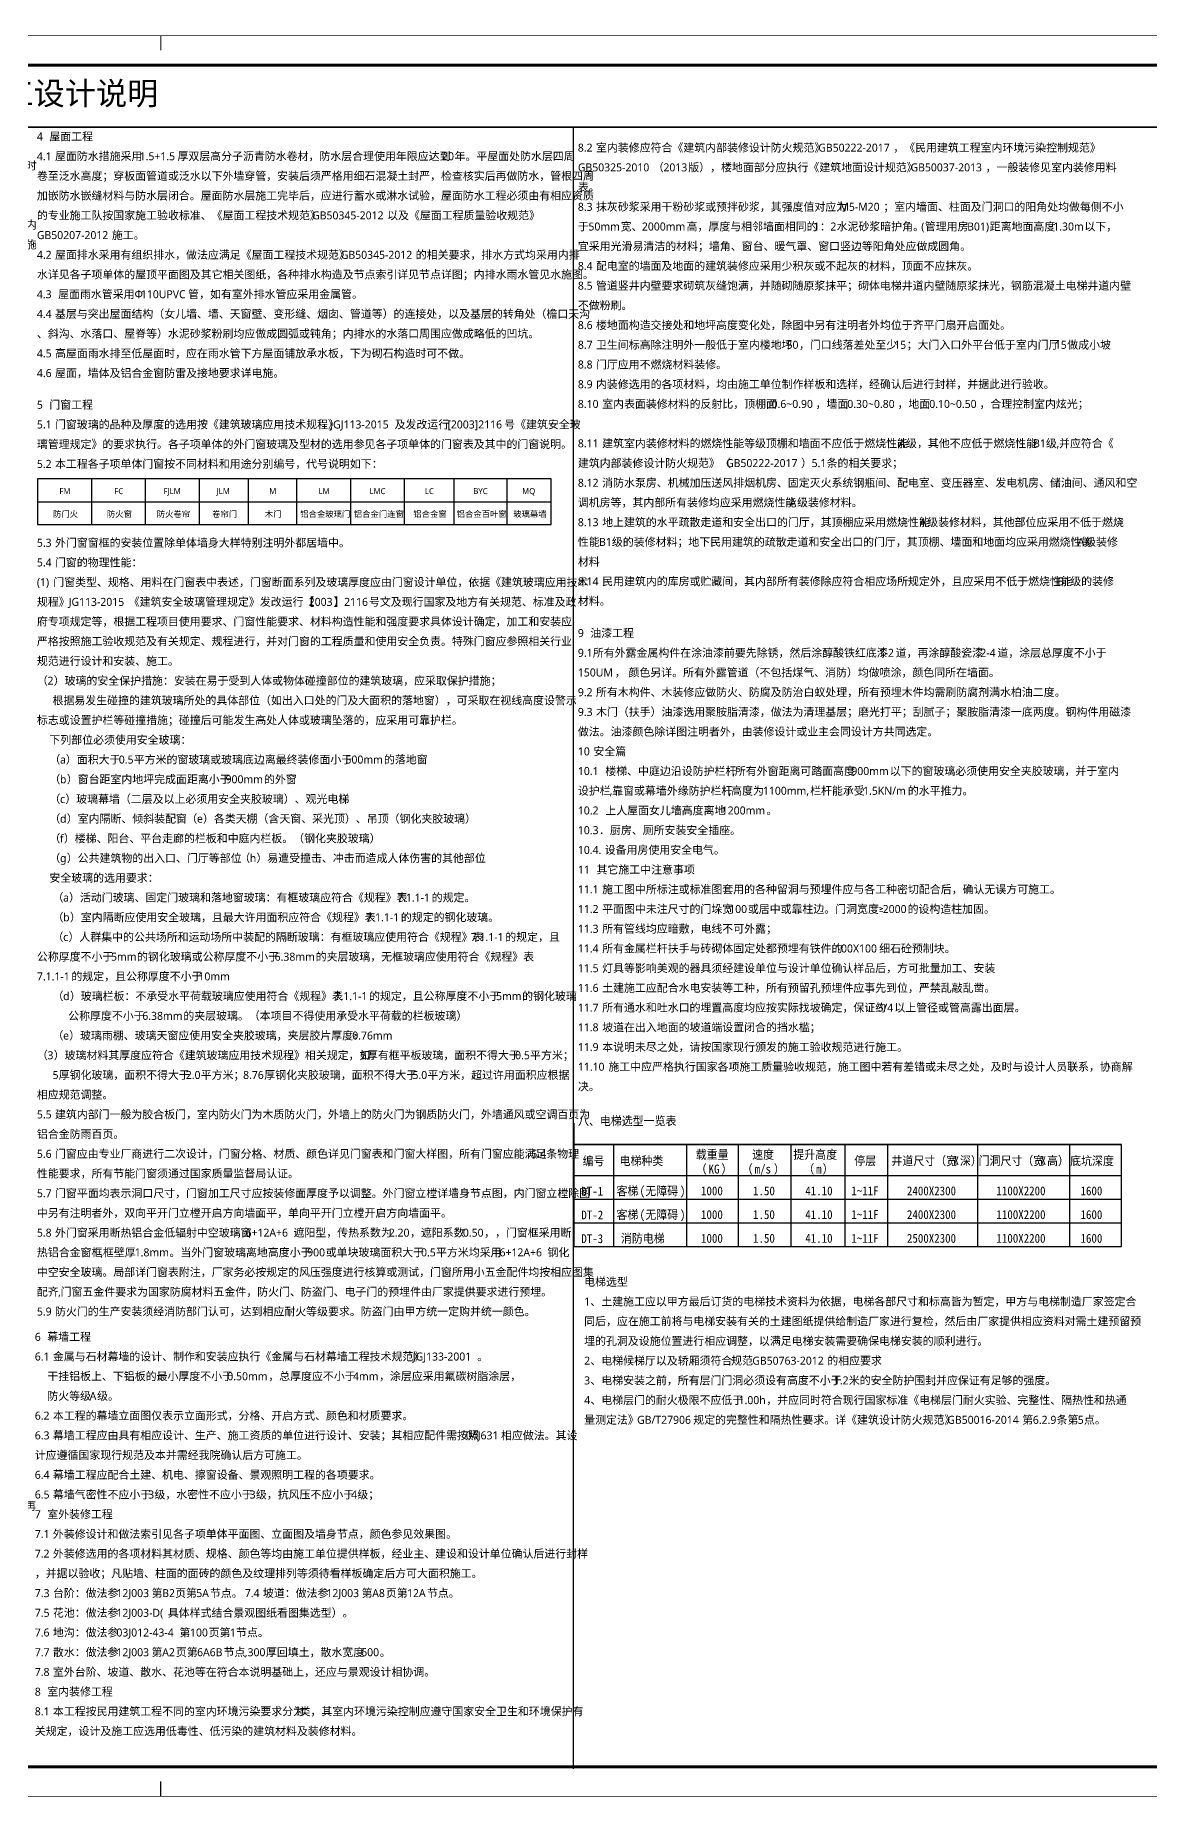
# Model space of a CAD drawing. Extents: x 1738711 to 2346805, y 1189731 to 2516152.
# Drawn here: x 2040032 to 2077614, y 2374307 to 2433732 of the extents above; entities that cross this region are included whole.
import ezdxf
from ezdxf.enums import TextEntityAlignment as Align

# ---------------------------------------------------------------- set-up
doc = ezdxf.new("R2010")
doc.units = 0
doc.header["$LTSCALE"] = 1000
doc.header["$MEASUREMENT"] = 0
for name, color, linetype in [('PUB_TAB', 7, 'Continuous'), ('PUB_TEXT', 7, 'Continuous'), ('TEXT', 7, 'Continuous'), ('TK', 4, 'Continuous')]:
    doc.layers.add(name, color=color, linetype=linetype)
doc.styles.add('HT', font='msyh_0.ttf')
doc.styles.add('宋体', font='SIMSUN.TTF', dxfattribs={"width": 0.75})
doc.styles.add('黑体', font='simhei_0.ttf', dxfattribs={"width": 0.9})

# ---------------------------------------------------------------- blocks, each defined once
blk = doc.blocks.new('hjashrtahreahe')
blk.add_line((42800, 0), (42800, 500))
at = {"const_width": 25}
for points in [[(42800, 59400), (42800, 58900)], [(42800, 500), (42800, 0)]]:
    blk.add_lwpolyline(points, dxfattribs=at)
at = {"layer": 'TK', "color": 7, "const_width": 25}
blk.add_lwpolyline([(0, 59400), (84100, 59400), (84100, 0), (0, 0)], close=True, dxfattribs=at)
at = {"layer": 'TK', "color": 3, "const_width": 100}
blk.add_lwpolyline([(2500, 1000), (2500, 58400), (83100, 58400), (83100, 1000)], close=True, dxfattribs=at)
at = {"layer": 'TK', "style": '宋体', "width": 0.75}
for tag, height, p in [('项目负责人', 350, (6003, 57089)), ('专业负责人', 350, (6003, 56224)), ('设计人', 350, (6003, 55419)), ('版号1', 250, (77304, 22193)), ('时间1', 250, (82405, 22193)), ('版号2', 250, (77304, 21593)), ('时间2', 250, (82405, 21593)), ('版号3', 250, (77304, 20993)), ('时间3', 250, (82405, 20993)), ('建筑会签', 0.0001, (78978, 2403)), ('电气会签', 0.0001, (82128, 2403)), ('结构会签', 0.0001, (78978, 1803)), ('暖通会签', 0.0001, (82128, 1803)), ('给排水会签', 0.0001, (78978, 1250)), ('智能化会签', 0.0001, (82128, 1250))]:
    blk.add_attdef(tag, text='', height=height, dxfattribs=at).set_placement(p, align=Align.CENTER)
for tag, p in [('合作设计单位', (80816, 48986)), ('版号说明1', (79854, 22318)), ('版号说明2', (79854, 21718)), ('版号说明3', (79854, 21118)), ('浙江绿储科技有限公司', (80545, 16036)), ('百兆瓦级集中式熔盐储能关键', (80545, 14953)), ('设备研发及制造基地项目', (80545, 14603)), ('1#研发楼', (80545, 13636)), ('图名', (80545, 12436)), ('工程编号', (78978, 11461)), ('子项编号', (82128, 11461)), ('建筑', (78978, 10711)), ('图号', (82128, 10711)), ('施工图', (78978, 9961)), ('2023.03', (82128, 9961)), ('审定', (79353, 8461)), ('审核', (79353, 7711)), ('工程负责', (79353, 6961)), ('专业负责', (79353, 6211)), ('设计', (79353, 5461)), ('制图', (79353, 4711)), ('校对', (79353, 3961))]:
    blk.add_attdef(tag, text='', height=250, dxfattribs=at).set_placement(p, align=Align.MIDDLE_CENTER)

msp = doc.modelspace()

# ---------------------------------------------------------------- linework, layer by layer
at = {"linetype": 'ByBlock'}
for p, q in [((2058198.8, 2397032.1), (2058198.8, 2394382.3)), ((2076650.2, 2396315.5), (2076650.2, 2392865.7)), ((2076650.2, 2396315.5), (2076650.2, 2392865.7))]:
    msp.add_line(p, q, dxfattribs=at)
for p, q in [((2058198.8, 2396315.5), (2076650.2, 2396315.5)), ((2058198.8, 2395265.7), (2076650.2, 2395265.7)), ((2058198.8, 2394465.7), (2076650.2, 2394465.7)), ((2058198.8, 2393665.7), (2076650.2, 2393665.7)), ((2058198.8, 2392865.7), (2076650.2, 2392865.7))]:
    msp.add_line(p, q)
at = {"layer": 'PUB_TAB', "const_width": 50}
for points in [[(2078066.1, 2430628.2), (2010541.2, 2430628.7)], [(2058178.1, 2430628.3), (2058177.5, 2375240)]]:
    msp.add_lwpolyline(points, dxfattribs=at)
at = {"layer": 'PUB_TEXT'}
msp.add_lwpolyline([(2040113.3, 2417221.3), (2057426.2, 2417221.3), (2057426.2, 2418769.6), (2040113.3, 2418769.6)], close=True, dxfattribs=at)
for points in [[(2041928.4, 2418769.6), (2041928.4, 2417221.3)], [(2043743.6, 2418769.6), (2043743.6, 2417221.3)], [(2045558.7, 2418769.6), (2045558.7, 2417221.3)], [(2047207, 2418769.6), (2047207, 2417221.3)], [(2048845.8, 2418769.6), (2048845.8, 2417221.3)], [(2050660.9, 2418769.6), (2050660.9, 2417221.3)], [(2052476, 2418769.6), (2052476, 2417221.3)], [(2054142.5, 2418769.6), (2054142.5, 2417221.3)], [(2055929.8, 2418769.6), (2055929.8, 2417221.3)], [(2040113.3, 2417995.5), (2057426.2, 2417995.5)]]:
    msp.add_lwpolyline(points, dxfattribs=at)
at = {"layer": 'PUB_TEXT', "const_width": 42}
msp.add_lwpolyline([(2058198.8, 2396315.5), (2076650.4, 2396315.5), (2076650.4, 2392865.7), (2058198.8, 2392865.7)], close=True, dxfattribs=at)
at = {"layer": 'TEXT'}
for p, q in [((2059534.8, 2396315.5), (2059534.8, 2392865.7)), ((2061998.2, 2396315.5), (2061998.2, 2392865.7)), ((2063740.3, 2396315.5), (2063740.3, 2392865.7)), ((2065505.4, 2396315.5), (2065505.4, 2392865.7)), ((2067334.3, 2396315.5), (2067334.3, 2392865.7)), ((2068766.2, 2396315.5), (2068766.2, 2392865.7)), ((2071809.4, 2396315.5), (2071809.4, 2392865.7)), ((2074912.6, 2396315.5), (2074912.6, 2392865.7))]:
    msp.add_line(p, q, dxfattribs=at)

# ---------------------------------------------------------------- block references
msp.add_blockref('hjashrtahreahe', (2001466.1, 2374319.5))

# ---------------------------------------------------------------- texts
at = {"layer": 'PUB_TEXT', "style": 'HT'}
for s, height, p in [('建筑施工设计说明', 771.41, (2035766.9, 2431384.4)), ('屋面工程', 270, (2040508.2, 2430179.9)), ('4', 270, (2040087.6, 2430179.9)), ('8.2', 270, (2058329.8, 2429803.8)), ('室内装修应符合《建筑内部装修设计防火规范》', 269.995, (2058940, 2429803.8)), ('GB50222-2017', 269.995, (2066436.5, 2429803.8)), ('，《民用建筑工程室内环境污染控制规范》', 269.995, (2068964.4, 2429803.8)), ('根据总平面图中坐标及标高进行试放线，无误后方可组织施工。施工单位在放线时应复核各项尺寸，如有出入时', 269.995, (2022033.8, 2429197.2)), ('4.1', 270, (2040087.6, 2429514.9)), ('屋面防水措施采用', 270, (2040697.8, 2429514.9)), ('1.5+1.5', 270, (2043553.6, 2429514.9)), ('厚双层高分子沥青防水卷材，防水层合理使用年限应达到', 269.995, (2044827.6, 2429514.9)), ('20', 270, (2053751.9, 2429514.9)), ('年。平屋面处防水层四周', 269.995, (2054170.6, 2429514.9)), ('GB50325-2010', 269.995, (2058329.8, 2429138.8)), ('（', 270, (2060857.7, 2429138.8)), ('2013', 270, (2061214.7, 2429138.8)), ('版），楼地面部分应执行《建筑地面设计规范》', 269.995, (2062052, 2429138.8)), ('GB50037-2013', 269.995, (2069548.5, 2429138.8)), ('，一般装修见室内装修用料', 269.995, (2072076.4, 2429138.8)), ('卷至泛水高度；穿板面管道或泛水以下外墙穿管，安装后须严格用细石混凝土封严，检查核实后再做防水，管根四周', 269.995, (2040087.6, 2428849.9)), ('表。', 270, (2058329.8, 2428473.8)), ('加嵌防水嵌缝材料与防水层闭合。屋面防水层施工完毕后，应进行蓄水或淋水试验，屋面防水工程必须由有相应资质', 269.995, (2040087.6, 2428184.9)), ('抹灰砂浆采用干粉砂浆或预拌砂浆，其强度值对应为', 269.995, (2058940, 2427808.8)), ('；室内墙面、柱面及门洞口的阳角处均做每侧不小', 269.995, (2068630.4, 2427808.8)), ('工程队应密切配合，施工安装前先要全面清楚了解结构、给排水、电气、空调、动力及人防等有关专业图纸的内', 269.995, (2022033.8, 2427202.2)), ('的专业施工队按国家施工验收标准、《屋面工程技术规范》', 269.995, (2040087.6, 2427519.9)), ('GB50345-2012', 269.995, (2049368.9, 2427519.9)), ('以及《屋面工程质量验收规范》', 269.995, (2051896.8, 2427519.9)), ('8.3', 270, (2058329.8, 2427808.8)), ('M5-M20', 270, (2067150.4, 2427808.8)), ('GB50207-2012', 269.995, (2040087.6, 2426854.9)), ('施工。', 270, (2042615.5, 2426854.9)), ('于', 270, (2058329.8, 2427143.8)), ('50mm', 270, (2058686.8, 2427143.8)), ('宽、', 270, (2059774.4, 2427143.8)), ('2000mm', 270, (2060488.4, 2427143.8)), ('高，厚度与相邻墙面相同的', 269.995, (2061994.7, 2427143.8)), ('1', 270, (2066278.4, 2427143.8)), ('：', 270, (2066487.7, 2427143.8)), ('2', 270, (2066844.7, 2427143.8)), ('水泥砂浆暗护角。', 270, (2067054, 2427143.8)), ('(', 270, (2069909.8, 2427143.8)), ('管理用房', 270, (2070029, 2427143.8)), ('B01)', 270, (2071456.9, 2427143.8)), ('距离地面高度', 270, (2072218.8, 2427143.8)), ('1.30m', 270, (2074360.6, 2427143.8)), ('以下，', 270, (2075409, 2427143.8)), ('容及设计要求（包括基础结构部份施工），若发现图纸中有矛盾，请及时与设计院联系，得到纠正，不可擅自施', 269.995, (2022033.8, 2426537.2)), ('4.2', 270, (2040087.6, 2426189.9)), ('屋面排水采用有组织排水，做法应满足《屋面工程技术规范》', 269.995, (2040697.8, 2426189.9)), ('GB50345-2012', 269.995, (2050336.1, 2426189.9)), ('的相关要求，排水方式均采用内排', 269.995, (2052864, 2426189.9)), ('宜采用光滑易清洁的材料；墙角、窗台、暖气罩、窗口竖边等阳角处应做成圆角。', 269.995, (2058329.8, 2426478.8)), ('水详见各子项单体的屋顶平面图及其它相关图纸，各种排水构造及节点索引详见节点详图；内排水雨水管见水施图。', 269.995, (2040087.6, 2425524.9)), ('8.4', 270, (2058329.8, 2425813.8)), ('配电室的墙面及地面的建筑装修应采用少积灰或不起灰的材料，顶面不应抹灰。', 269.995, (2058940, 2425813.8)), ('屋面雨水管采用Φ', 270, (2040803.5, 2424859.9)), ('管，如有室外排水管应采用金属管。', 269.995, (2045188.7, 2424859.9)), ('8.5', 270, (2058329.8, 2425148.8)), ('管道竖井内壁要求砌筑灰缝饱满，并随砌随原浆抹平；砌体电梯井道内壁随原浆抹光，钢筋混凝土电梯井道内壁', 269.995, (2058940, 2425148.8)), ('4.3', 270, (2040087.6, 2424859.9)), ('110UPVC', 270, (2043595.6, 2424859.9)), ('不做粉刷。', 270, (2058329.8, 2424483.8)), ('4.4', 270, (2040087.6, 2424194.9)), ('基层与突出屋面结构（女儿墙、墙、天窗壁、变形缝、烟囱、管道等）的连接处，以及基层的转角处（檐口天沟', 269.995, (2040697.8, 2424194.9)), ('8.6', 270, (2058329.8, 2423818.8)), ('楼地面构造交接处和地坪高度变化处，除图中另有注明者外均位于齐平门扇开启面处。', 269.995, (2058940, 2423818.8)), ('、斜沟、水落口、屋脊等）水泥砂浆粉刷均应做成圆弧或钝角；内排水的水落口周围应做成略低的凹坑。', 269.995, (2040087.6, 2423529.9)), ('8.7', 270, (2058329.8, 2423153.8)), ('卫生间标高除注明外一般低于室内楼地坪', 269.995, (2058940, 2423153.8)), ('50', 270, (2065365.5, 2423153.8)), ('，门口线落差处至少', 270, (2065784.2, 2423153.8)), ('15', 270, (2068997, 2423153.8)), ('；大门入口外平台低于室内门厅', 269.995, (2069415.6, 2423153.8)), ('15', 270, (2074413.2, 2423153.8)), ('做成小坡', 270, (2074831.9, 2423153.8)), ('4.5', 270, (2040087.6, 2422864.9)), ('高屋面雨水排至低屋面时，应在雨水管下方屋面铺放承水板，下为砌石构造时可不做。', 269.995, (2040697.8, 2422864.9)), ('8.8', 270, (2058329.8, 2422488.8)), ('门厅应用不燃烧材料装修。', 269.995, (2058940, 2422488.8)), ('4.6', 270, (2040087.6, 2422199.9)), ('屋面，墙体及铝合金窗防雷及接地要求详电施。', 269.995, (2040697.8, 2422199.9)), ('8.9', 270, (2058329.8, 2421823.8)), ('内装修选用的各项材料，均由施工单位制作样板和选样，经确认后进行封样，并据此进行验收。', 269.995, (2058940, 2421823.8)), ('5', 270, (2040087.6, 2421131.4)), ('门窗工程', 270, (2040508.2, 2421131.4)), ('8.10', 270, (2058329.8, 2421158.8)), ('室内表面装修材料的反射比，顶棚面', 269.995, (2059149.4, 2421158.8)), ('0.6~0.90', 270, (2064860.9, 2421158.8)), ('，墙面', 270, (2066344.2, 2421158.8)), ('0.30~0.80', 270, (2067415.2, 2421158.8)), ('，地面', 270, (2069107.8, 2421158.8)), ('0.10~0.50', 270, (2070178.7, 2421158.8)), ('，合理控制室内炫光；', 270, (2071871.4, 2421158.8)), ('5.1', 270, (2040087.6, 2420466.4)), ('门窗玻璃的品种及厚度的选用按《建筑玻璃应用技术规程》', 269.995, (2040697.8, 2420466.4)), ('JGJ113-2015', 269.995, (2049979.1, 2420466.4)), ('及发改运行', 270, (2052147.1, 2420466.4)), ('[2003]2116', 270, (2053931.9, 2420466.4)), ('号《建筑安全玻', 270, (2055845.1, 2420466.4)), ('璃管理规定》的要求执行。各子项单体的外门窗玻璃及型材的选用参见各子项单体的门窗表及其中的门窗说明。', 269.995, (2040087.6, 2419801.4)), ('8.11', 270, (2058329.8, 2419828.8)), ('建筑室内装修材料的燃烧性能等级顶棚和墙面不应低于燃烧性能', 269.995, (2059149.4, 2419828.8)), ('A', 270, (2069144.6, 2419828.8)), ('级，其他不应低于燃烧性能', 269.995, (2069395.8, 2419828.8)), ('B1', 270, (2073679.4, 2419828.8)), ('级', 270, (2074112.7, 2419828.8)), (',', 270, (2074469.7, 2419828.8)), ('并应符合《', 270, (2074555.7, 2419828.8)), ('5.2', 270, (2040087.6, 2419136.4)), ('本工程各子项单体门窗按不同材料和用途分别编号，代号说明如下：', 269.995, (2040697.8, 2419136.4)), ('建筑内部装修设计防火规范》（', 269.995, (2058329.8, 2419163.8)), ('GB50222-2017', 269.995, (2063327.4, 2419163.8)), ('）', 270, (2065855.3, 2419163.8)), ('5.1', 270, (2066212.3, 2419163.8)), ('条的相关要求；', 270, (2066716.9, 2419163.8)), ('8.12', 270, (2058329.8, 2418498.8)), ('消防水泵房、机械加压送风排烟机房、固定灭火系统钢瓶间、配电室、变压器室、发电机房、储油间、通风和空', 269.995, (2059149.4, 2418498.8)), ('FM', 201.31, (2040846.2, 2418252.1)), ('FC', 201.31, (2042696.4, 2418252.1)), ('FJLM', 201.31, (2044355.5, 2418252.1)), ('JLM', 201.31, (2046146.4, 2418252.1)), ('M', 201.3, (2047922.4, 2418252.1)), ('LM', 201.31, (2049581.1, 2418252.1)), ('LMC', 201.31, (2051301.3, 2418252.1)), ('LC', 201.31, (2053172.1, 2418252.1)), ('BYC', 201.31, (2054803.4, 2418252.1)), ('MQ', 201.31, (2056450.5, 2418252.1)), ('调机房等，其内部所有装修均应采用燃烧性能', 269.995, (2058329.8, 2417833.8)), ('A', 270, (2065469.2, 2417833.8)), ('级装修材料。', 270, (2065720.4, 2417833.8)), ('防门火', 201.31, (2040631.7, 2417477.9)), ('防火窗', 201.31, (2042446.9, 2417477.9)), ('防火卷帘', 201.31, (2044129.4, 2417477.9)), ('卷帘门', 201.31, (2045995.6, 2417477.9)), ('木门', 201.31, (2047773.5, 2417477.9)), ('铝合金玻璃门', 201.31, (2048968.1, 2417477.9)), ('铝合金门连窗', 201.31, (2050773.7, 2417477.9)), ('铝合金窗', 201.31, (2052780.6, 2417477.9)), ('铝合金百叶窗', 201.31, (2054241.3, 2417477.9)), ('玻璃幕墙', 201.31, (2056149.8, 2417477.9)), ('8.13', 270, (2058329.8, 2417168.8)), ('地上建筑的水平疏散走道和安全出口的门厅，其顶棚应采用燃烧性能', 269.995, (2059149.4, 2417168.8)), ('A', 270, (2069858.5, 2417168.8)), ('级装修材料，其他部位应采用不低于燃烧', 269.995, (2070109.7, 2417168.8)), ('级的装修材料；地下民用建筑的疏散走道和安全出口的门厅，其顶棚、墙面和地面均应采用燃烧性能', 269.995, (2059477.1, 2416503.8)), ('5.3', 270, (2040087.6, 2416476.4)), ('外门窗窗框的安装位置除单体墙身大样特别注明外都居墙中。', 269.995, (2040697.8, 2416476.4)), ('性能', 270, (2058329.8, 2416503.8)), ('B1', 270, (2059043.8, 2416503.8)), ('A', 270, (2075183.8, 2416503.8)), ('级装修', 270, (2075435, 2416503.8)), ('5.4', 270, (2040087.6, 2415811.4)), ('门窗的物理性能：', 270, (2040697.8, 2415811.4)), ('材料', 270, (2058329.8, 2415838.8)), ('(1)', 270, (2040087.6, 2415146.4)), ('门窗类型、规格、用料在门窗表中表述，门窗断面系列及玻璃厚度应由门窗设计单位，依据《建筑玻璃应用技术', 269.995, (2040641, 2415146.4)), ('8.14', 270, (2058329.8, 2415173.8)), ('民用建筑内的库房或贮藏间，其内部所有装修除应符合相应场所规定外，且应采用不低于燃烧性能', 269.995, (2059149.4, 2415173.8)), ('B1', 270, (2074499.2, 2415173.8)), ('级的装修', 270, (2074932.5, 2415173.8)), ('规程》', 270, (2040087.6, 2414481.4)), ('JG113-2015', 270, (2041158.5, 2414481.4)), ('《建筑安全玻璃管理规定》发改运行【', 269.995, (2043185.1, 2414481.4)), ('2003', 270, (2049253.7, 2414481.4)), ('】', 270, (2050091, 2414481.4)), ('2116', 270, (2050448, 2414481.4)), ('号文及现行国家及地方有关规范、标准及政', 269.995, (2051285.3, 2414481.4)), ('材料。', 270, (2058329.8, 2414508.8)), ('府专项规定等，根据工程项目使用要求、门窗性能要求、材料构造性能和强度要求具体设计确定，加工和安装应', 269.995, (2040087.6, 2413816.4)), ('严格按照施工验收规范及有关规定、规程进行，并对门窗的工程质量和使用安全负责。特殊门窗应参照相关行业', 269.995, (2040087.6, 2413151.4)), ('9', 270, (2058329.6, 2413428.9)), ('油漆工程', 270, (2058750.2, 2413428.9)), ('规范进行设计和安装、施工。', 269.995, (2040087.6, 2412486.4)), ('9.1', 270, (2058329.6, 2412763.9)), ('所有外露金属构件在涂油漆前要先除锈，然后涂醇酸铁红底漆', 269.995, (2058834.2, 2412763.9)), ('1-2', 270, (2068472.4, 2412763.9)), ('道，再涂醇酸瓷漆', 270, (2069045.6, 2412763.9)), ('2-4', 270, (2071901.3, 2412763.9)), ('道，涂层总厚度不小于', 270, (2072474.4, 2412763.9)), ('（', 270, (2040087.6, 2411821.4)), ('2', 270, (2040444.6, 2411821.4)), ('）玻璃的安全保护措施：安装在易于受到人体或物体碰撞部位的建筑玻璃，应采取保护措施；', 269.995, (2040653.9, 2411821.4)), ('150UM', 270, (2058329.6, 2412098.9)), ('，', 270, (2059572.9, 2412098.9)), ('颜色另详。所有外露管道（不包括煤气、消防）均做喷涂，颜色同所在墙面。', 269.995, (2060035.5, 2412098.9)), ('根据易发生碰撞的建筑玻璃所处的具体部位（如出入口处的门及大面积的落地窗），可采取在视线高度设警示', 269.995, (2040615.7, 2411156.4)), ('9.2', 270, (2058329.6, 2411433.9)), ('所有木构件、木装修应做防火、防腐及防治白蚁处理，所有预埋木件均需刷防腐剂满水柏油二度。', 269.995, (2058939.8, 2411433.9)), ('9.3', 270, (2058329.6, 2410768.9)), ('木门（扶手）油漆选用聚胺脂清漆，做法为清理基层；磨光打平；刮腻子；聚胺脂清漆一底两度。钢构件用磁漆', 269.995, (2058939.8, 2410768.9)), ('标志或设置护栏等碰撞措施；碰撞后可能发生高处人体或玻璃坠落的，应采用可靠护栏。', 269.995, (2040087.6, 2410491.4)), ('做法。油漆颜色除详图注明者外，由装修设计或业主会同设计方共同选定。', 269.995, (2058329.6, 2410103.9)), ('下列部位必须使用安全玻璃：', 269.995, (2040510.1, 2409826.4)), ('10', 270, (2058329.6, 2409438.9)), ('安全篇', 270, (2058853.9, 2409438.9)), ('（', 270, (2040510.1, 2409161.4)), ('a', 270, (2040867.1, 2409161.4)), ('）面积大于', 270, (2041064.4, 2409161.4)), ('0.5', 270, (2042849.3, 2409161.4)), ('平方米的窗玻璃或玻璃底边离最终装修面小于', 269.995, (2043353.9, 2409161.4)), ('500mm', 270, (2050493.3, 2409161.4)), ('的落地窗', 270, (2051790.3, 2409161.4)), ('（', 270, (2040510.1, 2408496.4)), ('b', 270, (2040867.1, 2408496.4)), ('）窗台距室内地坪完成面距离小于', 269.995, (2041095.1, 2408496.4)), ('900mm', 270, (2046449.7, 2408496.4)), ('的外窗', 270, (2047746.6, 2408496.4)), ('10.1', 270, (2058329.6, 2408773.9)), ('楼梯、中庭边沿设防护栏杆', 269.995, (2059254.8, 2408773.9)), (',', 270, (2063538.5, 2408773.9)), ('所有外窗距离可踏面高度', 269.995, (2063624.4, 2408773.9)), ('900mm', 270, (2067551.1, 2408773.9)), ('以下的窗玻璃必须使用安全夹胶玻璃，并于室内', 269.995, (2068848.1, 2408773.9)), ('（', 270, (2040510.1, 2407831.4)), ('c', 270, (2040867.1, 2407831.4)), ('）玻璃幕墙（二层及以上必须用安全夹胶玻璃）、观光电梯', 269.995, (2041046.1, 2407831.4)), ('设护栏', 270, (2058329.6, 2408108.9)), (',', 270, (2059400.5, 2408108.9)), ('靠窗或幕墙外缘防护栏杆', 269.995, (2059486.4, 2408108.9)), (',', 270, (2063413.1, 2408108.9)), ('高度为', 270, (2063499.1, 2408108.9)), ('1100mm,', 270, (2064570, 2408108.9)), ('栏杆能承受', 270, (2066162.2, 2408108.9)), ('1.5KN/m', 270, (2067947.1, 2408108.9)), ('的水平推力。', 270, (2069455.5, 2408108.9)), ('（', 270, (2040510.1, 2407166.4)), ('d', 270, (2040867.1, 2407166.4)), ('）室内隔断、倾斜装配窗', 269.995, (2041095.4, 2407166.4)), ('（', 270, (2045127.7, 2407166.4)), ('e', 270, (2045484.7, 2407166.4)), ('）各类天棚（含天窗、采光顶）、吊顶（钢化夹胶玻璃）', 269.995, (2045687.3, 2407166.4)), ('10.2', 270, (2058329.6, 2407443.9)), ('上人屋面女儿墙高度离地', 269.995, (2059254.8, 2407443.9)), ('1200mm', 270, (2063181.5, 2407443.9)), ('。', 270, (2064687.8, 2407443.9)), ('（', 270, (2040510.1, 2406501.4)), ('f', 270, (2040867.1, 2406501.4)), ('）楼梯、阳台、平台走廊的栏板和中庭内栏板。（钢化夹胶玻璃）', 269.995, (2040996.4, 2406501.4)), ('10.3', 270, (2058329.6, 2406778.9)), ('．厨房、厕所安装安全插座。', 269.995, (2059043.5, 2406778.9)), ('（', 270, (2040510.1, 2405836.4)), ('）公共建筑物的出入口、门厅等部位', 269.995, (2041095.4, 2405836.4)), ('（', 270, (2046912.6, 2405836.4)), ('h', 270, (2047269.6, 2405836.4)), ('）易遭受撞击、冲击而造成人体伤害的其他部位', 269.995, (2047489.4, 2405836.4)), ('10.4.', 270, (2058329.6, 2406113.9)), ('设备用房使用安全电气。', 269.995, (2059235.1, 2406113.9)), ('g', 270, (2040867.1, 2405836.4)), ('11', 270, (2058329.6, 2405448.9)), ('其它施工中注意事项', 270, (2058959.5, 2405448.9)), ('安全玻璃的选用要求：', 270, (2040510.1, 2405171.4)), ('11.1', 270, (2058329.6, 2404783.9)), ('施工图中所标注或标准图套用的各种留洞与预埋件应与各工种密切配合后，确认无误方可施工。', 269.995, (2059149.2, 2404783.9)), ('（', 270, (2040615.7, 2404506.4)), ('a', 270, (2040972.7, 2404506.4)), ('）活动门玻璃、固定门玻璃和落地窗玻璃：有框玻璃应符合《规程》表', 269.995, (2041170, 2404506.4)), ('7.1.1-1', 270, (2052236.2, 2404506.4)), ('的规定。', 270, (2053399.8, 2404506.4)), ('11.2', 270, (2058329.6, 2404118.9)), ('平面图中未注尺寸的门垛宽', 269.995, (2059149.2, 2404118.9)), ('100', 270, (2063432.8, 2404118.9)), ('或居中或靠柱边。门洞宽度≥', 269.995, (2064060.8, 2404118.9)), ('2000', 270, (2068609.3, 2404118.9)), ('的设构造柱加固。', 270, (2069446.6, 2404118.9)), ('（', 270, (2040615.7, 2403841.4)), ('b', 270, (2040972.7, 2403841.4)), ('）室内隔断应使用安全玻璃，且最大许用面积应符合《规程》表', 269.995, (2041200.7, 2403841.4)), ('7.1.1-1', 270, (2051195.9, 2403841.4)), ('的规定的钢化玻璃。', 270, (2052359.6, 2403841.4)), ('所有管线均应暗敷，电线不可外露；', 269.995, (2059149.2, 2403453.9)), ('（', 270, (2040615.7, 2403176.4)), ('c', 270, (2040972.7, 2403176.4)), ('）人群集中的公共场所和运动场所中装配的隔断玻璃：有框玻璃应使用符合《规程》表', 269.995, (2041151.7, 2403176.4)), ('7.1.1-1', 270, (2054716.7, 2403176.4)), ('的规定，且', 270, (2055880.3, 2403176.4)), ('11.3', 270, (2058329.6, 2403453.9)), ('公称厚度不小于', 270, (2040087.6, 2402511.4)), ('5mm', 270, (2042586.4, 2402511.4)), ('的钢化玻璃或公称厚度不小于', 269.995, (2043464.7, 2402511.4)), ('6.38mm', 270, (2048105.4, 2402511.4)), ('的夹层玻璃，无框玻璃应使用符合《规程》表', 269.995, (2049488.3, 2402511.4)), ('11.4', 270, (2058329.6, 2402788.9)), ('所有金属栏杆扶手与砖砌体固定处都预埋有铁件的', 269.995, (2059149.2, 2402788.9)), ('100X100', 270, (2067002.6, 2402788.9)), ('细石砼预制块。', 270, (2068488.8, 2402788.9)), ('7.1.1-1', 270, (2040087.6, 2401846.4)), ('的规定，且公称厚度不小于', 269.995, (2041251.2, 2401846.4)), ('10mm', 270, (2045534.9, 2401846.4)), ('11.5', 270, (2058329.6, 2402123.9)), ('灯具等影响美观的器具须经建设单位与设计单位确认样品后，方可批量加工、安装', 269.995, (2059149.2, 2402123.9)), ('（', 270, (2040615.7, 2401181.4)), ('d', 270, (2040972.7, 2401181.4)), ('）玻璃栏板：不承受水平荷载玻璃应使用符合《规程》表', 269.995, (2041201, 2401181.4)), ('7.1.1-1', 270, (2050125.4, 2401181.4)), ('的规定，且公称厚度不小于', 269.995, (2051289, 2401181.4)), ('5mm', 270, (2055572.7, 2401181.4)), ('的钢化玻璃', 270, (2056451, 2401181.4)), ('11.6', 270, (2058329.6, 2401458.9)), ('土建施工应配合水电安装等工种，所有预留孔预埋件应事先到位，严禁乱敲乱凿。', 269.995, (2059149.2, 2401458.9)), ('公称厚度不小于', 270, (2041143.9, 2400516.4)), ('6.38mm', 270, (2043642.7, 2400516.4)), ('的夹层玻璃。（本项目不得使用承受水平荷载的栏板玻璃）', 269.995, (2045025.6, 2400516.4)), ('11.7', 270, (2058329.6, 2400793.9)), ('所有通水和吐水口的埋置高度均应按实际找坡确定，保证约', 269.995, (2059149.2, 2400793.9)), ('3/4', 270, (2068430.4, 2400793.9)), ('以上管径或管高露出面层。', 269.995, (2069001.6, 2400793.9)), ('11.8', 270, (2058329.6, 2400128.9)), ('坡道在出入地面的坡道端设置闭合的挡水槛；', 269.995, (2059149.2, 2400128.9)), ('（', 270, (2040615.7, 2399851.4)), ('e', 270, (2040972.7, 2399851.4)), ('）玻璃雨棚、玻璃天窗应使用安全夹胶玻璃，夹层胶片厚度≥', 269.995, (2041175.3, 2399851.4)), ('0.76mm', 270, (2050721.3, 2399851.4)), ('11.9', 270, (2058329.6, 2399463.9)), ('本说明未尽之处，请按国家现行颁发的施工验收规范进行施工。', 269.995, (2059149.2, 2399463.9)), ('（', 270, (2040087.6, 2399186.4)), ('3', 270, (2040444.6, 2399186.4)), ('）玻璃材料其厚度应符合《建筑玻璃应用技术规程》相关规定，如', 269.995, (2040653.9, 2399186.4)), ('5', 270, (2051006.1, 2399186.4)), ('厚有框平板玻璃，面积不得大于', 269.995, (2051215.4, 2399186.4)), ('0.5', 270, (2056213.1, 2399186.4)), ('平方米；', 270, (2056717.7, 2399186.4)), ('11.10', 270, (2058329.6, 2398798.9)), ('施工中应严格执行国家各项施工质量验收规范，施工图中若有差错或未尽之处，及时与设计人员联系，协商解', 269.995, (2059358.5, 2398798.9)), ('5', 270, (2040615.7, 2398521.4)), ('厚钢化玻璃，面积不得大于', 269.995, (2040825.1, 2398521.4)), ('2.0', 270, (2045108.7, 2398521.4)), ('平方米；', 270, (2045613.3, 2398521.4)), ('8.76', 270, (2047041.2, 2398521.4)), ('厚钢化夹胶玻璃，面积不得大于', 269.995, (2047755.2, 2398521.4)), ('5.0', 270, (2052752.8, 2398521.4)), ('平方米，超过许用面积应根据', 269.995, (2053257.4, 2398521.4)), ('决。', 270, (2058329.6, 2398133.9)), ('相应规范调整。', 270, (2040087.6, 2397856.4)), ('5.5', 270, (2040087.6, 2397191.4)), ('建筑内部门一般为胶合板门，室内防火门为木质防火门，外墙上的防火门为钢质防火门，外墙通风或空调百页为', 269.995, (2040697.8, 2397191.4)), ('铝合金防雨百页。', 270, (2040087.6, 2396526.4)), ('5.6', 270, (2040087.6, 2395861.4)), ('门窗应由专业厂商进行二次设计，门窗分格、材质、颜色详见门窗表和门窗大样图，所有门窗应能满足', 269.995, (2040697.8, 2395861.4)), ('5.4', 270, (2056761.6, 2395861.4)), ('条物理', 270, (2057266.2, 2395861.4)), ('性能要求，所有节能门窗须通过国家质量监督局认证。', 269.995, (2040087.6, 2395196.4)), ('门窗平面均表示洞口尺寸，门窗加工尺寸应按装修面厚度予以调整。外门窗立樘详墙身节点图，内门窗立樘除图', 269.995, (2040697.8, 2394531.4)), ('5.7', 270, (2040087.6, 2394531.4)), ('中另有注明者外，双向平开门立樘开启方向墙面平，单向平开门立樘开启方向墙面平。', 269.995, (2040087.6, 2393866.4)), ('5.8', 270, (2040087.6, 2393201.4)), ('外门窗采用断热铝合金低辐射中空玻璃窗', 269.995, (2040697.8, 2393201.4)), ('6+12A+6', 270, (2047123.3, 2393201.4)), ('遮阳型，传热系数为', 270, (2048741.4, 2393201.4)), ('2.20', 270, (2051954.1, 2393201.4)), ('，遮阳系数', 270, (2052668.1, 2393201.4)), ('0.50', 270, (2054452.9, 2393201.4)), ('，，门窗框采用断', 270, (2055166.9, 2393201.4)), ('热铝合金窗框', 270, (2040087.6, 2392536.4)), (',', 270, (2042229.4, 2392536.4)), ('框壁厚', 270, (2042315.4, 2392536.4)), ('1.8mm', 270, (2043386.3, 2392536.4)), ('。当外门窗玻璃离地高度小于', 269.995, (2044559.9, 2392536.4)), ('900', 270, (2049200.5, 2392536.4)), ('或单块玻璃面积大于', 270, (2049828.5, 2392536.4)), ('0.5', 270, (2053041.3, 2392536.4)), ('平方米均采用', 270, (2053545.9, 2392536.4)), ('6+12A+6', 270, (2055687.7, 2392536.4)), ('钢化', 270, (2057305.8, 2392536.4)), ('中空安全玻璃。局部详门窗表附注，厂家务必按规定的风压强度进行核算或测试，门窗所用小五金配件均按相应图集', 269.995, (2040087.6, 2391871.4)), ('配齐', 270, (2040087.6, 2391206.4)), ('门窗五金件要求为国家防腐材料五金件，防火门、防盗门、电子门的预埋件由厂家提供要求进行预埋。', 269.995, (2040887.5, 2391206.4)), ('电梯选型', 270, (2058541.8, 2391542.9)), ('5.9', 270, (2040087.6, 2390541.4)), ('防火门的生产安装须经消防部门认可，达到相应耐火等级要求。防盗门由甲方统一定购并统一颜色。', 269.995, (2040697.8, 2390541.4)), (',', 270, (2040801.5, 2391206.4)), ('1', 270, (2058541.8, 2390877.9)), ('、土建施工应以甲方最后订货的电梯技术资料为依据，电梯各部尺寸和标高皆为暂定，甲方与电梯制造厂家签定合', 269.995, (2058751.1, 2390877.9)), ('同后，应在施工前将与电梯安装有关的土建图纸提供给制造厂家进行复检，然后由厂家提供相应资料对需土建预留预', 269.995, (2058541.8, 2390212.9)), ('6', 270, (2040017.1, 2389687.8)), ('幕墙工程', 270, (2040437.7, 2389687.8)), ('埋的孔洞及设施位置进行相应调整，以满足电梯安装需要确保电梯安装的顺利进行。', 269.995, (2058541.8, 2389547.9)), ('6.1', 270, (2040017.1, 2389022.8)), ('金属与石材幕墙的设计、制作和安装应执行《金属与石材幕墙工程技术规范》', 269.995, (2040627.4, 2389022.8)), ('JGJ133-2001', 269.995, (2052764.4, 2389022.8)), ('。', 270, (2054932.4, 2389022.8)), ('2', 270, (2058541.8, 2388882.9)), ('、电梯候梯厅以及轿厢须符合', 269.995, (2058751.1, 2388882.9)), ('规范', 270, (2063497.4, 2388882.9)), ('GB50763-2012', 269.995, (2064211.3, 2388882.9)), ('的相应要求', 270, (2066739.2, 2388882.9)), ('干挂铝板上、下铝板的最小厚度不小于', 269.995, (2040439.6, 2388357.8)), ('0.50mm', 270, (2046508.2, 2388357.8)), ('，总厚度应不小于', 270, (2047891.1, 2388357.8)), ('4mm', 270, (2050746.9, 2388357.8)), ('，涂层应采用氟碳树脂涂层，', 269.995, (2051625.2, 2388357.8)), ('3', 270, (2058541.8, 2388217.9)), ('、电梯安装之前，所有层门门洞必须设有高度不小于', 269.995, (2058751.1, 2388217.9)), ('1.2', 270, (2066961.4, 2388217.9)), ('米的安全防护围封', 270, (2067466.1, 2388217.9)), ('并应保证有足够的强度。', 269.995, (2070407.8, 2388217.9)), ('防火等级', 270, (2040439.6, 2387692.8)), ('A', 270, (2041867.5, 2387692.8)), ('级。', 270, (2042118.7, 2387692.8)), ('4', 270, (2058541.8, 2387552.9)), ('、电梯层门的耐火极限不应低于', 269.995, (2058751.1, 2387552.9)), ('1.00h', 270, (2063748.7, 2387552.9)), ('，并应同时符合现行国家标准《电梯层门耐火实验、完整性、隔热性和热通', 269.995, (2064682.4, 2387552.9)), (',', 270, (2070321.8, 2388217.9)), ('6.2', 270, (2040017.1, 2387027.8)), ('本工程的幕墙立面图仅表示立面形式，分格、开启方式、颜色和材质要求。', 269.995, (2040627.4, 2387027.8)), ('量测定法》', 270, (2058541.8, 2386887.9)), ('GB/T27906', 270, (2060326.6, 2386887.9)), ('规定的完整性和隔热性要求。详《建筑设计防火规范》', 269.995, (2062219.9, 2386887.9)), ('GB50016-2014', 269.995, (2070787.2, 2386887.9)), ('第', 270, (2073315.1, 2386887.9)), ('6.2.9', 270, (2073672.1, 2386887.9)), ('条第', 270, (2074472, 2386887.9)), ('5', 270, (2075185.9, 2386887.9)), ('点。', 270, (2075395.3, 2386887.9)), ('6.3', 270, (2040017.1, 2386362.8)), ('幕墙工程应由具有相应设计、生产、施工资质的单位进行设计、安装；其相应配件需按照', 269.995, (2040627.4, 2386362.8)), ('04J631', 270, (2054549.3, 2386362.8)), ('相应做法。其设', 270, (2055737.3, 2386362.8)), ('计应遵循国家现行规范及本并需经我院确认后方可施工。', 269.995, (2040017.1, 2385697.8)), ('幕墙工程应配合土建、机电、擦窗设备、景观照明工程的各项要求。', 269.995, (2040627.4, 2385032.8)), ('6.4', 270, (2040017.1, 2385032.8)), ('凡贯穿楼板洞口的管道在安装前，楼板板厚范围内上下水管的光滑外壁应先做毛化处理，再', 269.995, (2025334.3, 2383977.2)), ('6.5', 270, (2040017.1, 2384367.8)), ('幕墙气密性不应小于', 270, (2040627.4, 2384367.8)), ('3', 270, (2043840.1, 2384367.8)), ('级，水密性不应小于', 270, (2044049.5, 2384367.8)), ('3', 270, (2047262.2, 2384367.8)), ('级，抗风压不应小于', 270, (2047471.5, 2384367.8)), ('4', 270, (2050684.3, 2384367.8)), ('级；', 270, (2050893.6, 2384367.8)), ('7', 270, (2040017.1, 2383702.8)), ('室外装修工程', 270, (2040437.7, 2383702.8)), ('7.1', 270, (2040017.1, 2383037.8)), ('外装修设计和做法索引见各子项单体平面图、立面图及墙身节点，颜色参见效果图。', 269.995, (2040627.4, 2383037.8)), ('7.2', 270, (2040017.1, 2382372.8)), ('外装修选用的各项材料其材质、规格、颜色等均由施工单位提供样板，经业主、建设和设计单位确认后进行封样', 269.995, (2040627.4, 2382372.8)), ('，并据以验收；凡贴墙、柱面的面砖的颜色及纹理排列等须待看样板确定后方可大面积施工。', 269.995, (2040017.1, 2381707.8)), ('7.3', 270, (2040017.1, 2381042.8)), ('台阶：做法参', 270, (2040627.4, 2381042.8)), ('12J003', 270, (2042769.2, 2381042.8)), ('第', 270, (2043957.2, 2381042.8)), ('B2', 270, (2044314.2, 2381042.8)), ('页第', 270, (2044747.5, 2381042.8)), ('5A', 270, (2045461.5, 2381042.8)), ('节点。', 270, (2045922, 2381042.8)), ('7.4', 270, (2047098.5, 2381042.8)), ('坡道：做法参', 270, (2047708.8, 2381042.8)), ('12J003', 270, (2049850.6, 2381042.8)), ('第', 270, (2051038.6, 2381042.8)), ('A8', 270, (2051395.6, 2381042.8)), ('页第', 270, (2051856.1, 2381042.8)), ('12A', 270, (2052570.1, 2381042.8)), ('节点。', 270, (2053239.9, 2381042.8)), ('7.5', 270, (2040017.1, 2380377.8)), ('花池：做法参', 270, (2040627.4, 2380377.8)), ('12J003-D(', 270, (2042769.2, 2380377.8)), ('具体样式结合景观图纸看图集选型）。', 269.995, (2044502.8, 2380377.8)), ('7.6', 270, (2040017.1, 2379712.8)), ('地沟：做法参', 270, (2040627.4, 2379712.8)), ('03J012-43-4', 269.995, (2042769.2, 2379712.8)), ('第', 270, (2044894.1, 2379712.8)), ('100', 270, (2045251.1, 2379712.8)), ('页第', 270, (2045879.1, 2379712.8)), ('1', 270, (2046593.1, 2379712.8)), ('节点。', 270, (2046802.4, 2379712.8)), ('7.7', 270, (2040017.1, 2379047.8)), ('散水：做法参', 270, (2040627.4, 2379047.8)), ('12J003', 270, (2042769.2, 2379047.8)), ('第', 270, (2043957.2, 2379047.8)), ('A2', 270, (2044314.2, 2379047.8)), ('页第', 270, (2044774.7, 2379047.8)), ('6A6B', 270, (2045488.7, 2379047.8)), ('节点', 270, (2046382.5, 2379047.8)), (',300', 270, (2047096.4, 2379047.8)), ('厚回填土，散水宽度', 270, (2047810.4, 2379047.8)), ('600', 270, (2051023.1, 2379047.8)), ('。', 270, (2051651.1, 2379047.8)), ('7.8', 270, (2040017.1, 2378382.8)), ('室外台阶、坡道、散水、花池等在符合本说明基础上，还应与景观设计相协调。', 269.995, (2040627.4, 2378382.8)), ('8', 270, (2040017.1, 2377717.8)), ('室内装修工程', 270, (2040437.7, 2377717.8)), ('8.1', 270, (2040017.1, 2377052.8)), ('本工程按民用建筑工程不同的室内环境污染要求分为', 269.995, (2040627.4, 2377052.8)), ('I', 270, (2048837.7, 2377052.8)), ('类，其室内环境污染控制应遵守国家安全卫生和环境保护有', 269.995, (2048942.7, 2377052.8)), ('关规定，设计及施工应选用低毒性、低污染的建筑材料及装修材料。', 269.995, (2040017.1, 2376387.8))]:
    msp.add_text(s, height=height, dxfattribs=at).set_placement(p)
at = {"layer": 'TEXT', "style": '黑体', "width": 0.9}
for s, height, p in [('八、电梯选型一览表', 300.42, (2058334.7, 2396959, 0)), ('载重量', 300.42, (2062304.5, 2395825.1)), ('速度', 300.42, (2064206.5, 2395825.1)), ('提升高度', 300.42, (2065595.9, 2395825.1)), ('编号', 300.42, (2058490.2, 2395609.2)), ('电梯种类', 300.42, (2059735.9, 2395612.6)), ('（', 300.4, (2062304.5, 2395332.8)), ('KG', 300.42, (2062736.6, 2395332.8)), ('）', 300.4, (2063168.6, 2395332.8)), ('（', 300.4, (2063856.1, 2395332.8)), ('m/s', 300.42, (2064288.2, 2395332.8)), ('）', 300.4, (2064936.3, 2395332.8)), ('（', 300.4, (2065932.2, 2395332.8)), ('m', 300.4, (2066364.3, 2395332.8)), ('）', 300.4, (2066580.3, 2395332.8)), ('停层', 300.42, (2067648.9, 2395614.2)), ('井道尺寸（宽', 300.42, (2068904.5, 2395614.2)), ('X', 300.4, (2070996.9, 2395614.2)), ('深）', 300.42, (2071212.9, 2395614.2)), ('门洞尺寸（宽', 300.42, (2071841.5, 2395614.2)), ('X', 300.4, (2073933.9, 2395614.2)), ('高）', 300.42, (2074150, 2395614.2)), ('底坑深度', 300.42, (2074929.4, 2395610.9)), ('DT-1', 300.42, (2058445.8, 2394584)), ('客梯', 300.42, (2059632.6, 2394596.2)), ('(', 300.4, (2060410.3, 2394596.2)), ('无障碍', 300.42, (2060604.7, 2394596.2)), (')', 300.4, (2061771.3, 2394596.2)), ('1000', 300.42, (2062482.6, 2394596.2)), ('1.50', 300.42, (2064236.5, 2394596.2)), ('41.10', 300.42, (2065998.8, 2394596.2)), ('1~11F', 300.42, (2067552, 2394596.2)), ('2400X2300', 300.42, (2069426.6, 2394596.2)), ('1100X2200', 300.42, (2072443.2, 2394596.2)), ('1600', 300.42, (2075280.1, 2394596.2)), ('DT-2', 300.42, (2058445.8, 2393784)), ('客梯', 300.42, (2059632.6, 2393796.2)), ('(', 300.4, (2060410.3, 2393796.2)), ('无障碍', 300.42, (2060604.7, 2393796.2)), (')', 300.4, (2061771.3, 2393796.2)), ('1000', 300.42, (2062482.6, 2393796.2)), ('1.50', 300.42, (2064236.5, 2393796.2)), ('41.10', 300.42, (2065998.8, 2393796.2)), ('1~11F', 300.42, (2067552, 2393796.2)), ('2400X2300', 300.42, (2069426.6, 2393796.2)), ('1100X2200', 300.42, (2072443.2, 2393796.2)), ('1600', 300.42, (2075280.1, 2393796.2)), ('DT-3', 300.42, (2058445.8, 2392984)), ('消防电梯', 300.42, (2059783.2, 2392996.2)), ('1000', 300.42, (2062482.6, 2392996.2)), ('1.50', 300.42, (2064236.5, 2392996.2)), ('41.10', 300.42, (2065998.8, 2392996.2)), ('1~11F', 300.42, (2067552, 2392996.2)), ('2500X2300', 300.42, (2069426.6, 2392996.2)), ('1100X2200', 300.42, (2072443.2, 2392996.2)), ('1600', 300.42, (2075280.1, 2392996.2))]:
    msp.add_text(s, height=height, dxfattribs=at).set_placement(p)

doc.saveas('drawing.dxf')
